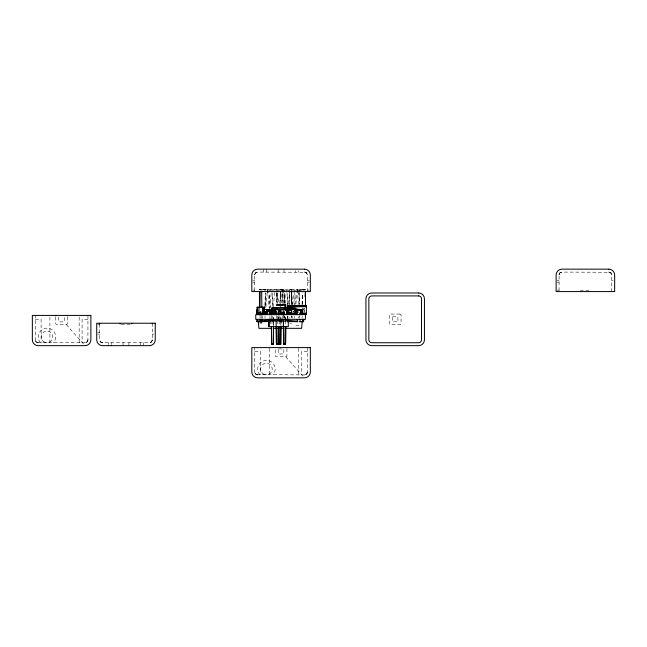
<?xml version="1.0" encoding="UTF-8"?>
<svg xmlns="http://www.w3.org/2000/svg" width="647" height="647" viewBox="0 0 647 647"><rect width="100%" height="100%" fill="white"/><g stroke="black" fill="none" stroke-linecap="round" stroke-linejoin="round"><path stroke-width="0.49" stroke-dasharray="3.23 2.43" d="M267.777 314.272L267.777 312.986L268.934 313.237M265.407 306.298L265.505 293.212M271.384 290.64L267.47 289.799L259.455 289.799L282.335 289.799L282.238 303.443L282.359 292.8M289.791 289.832L291.522 289.832L289.791 289.832L289.638 306.354L289.791 292.8M302.594 304.252L302.691 293.14M280.305 306.46L280.394 299.601M284.179 317.79L284.203 315.946L284.162 317.774M291.611 317.79L291.635 315.946L291.595 317.774M261.768 318.162L261.8 316.157M304.033 312.194L304.106 308.304M297.725 313.399L297.838 311.344A6.551 6.551 0 0 0 297.709 313.205M297.701 313.011L297.725 312.08M264.825 305.376L265.448 292.84M302.044 304.389L302.618 292.8M272.209 306.363L272.791 295.493L271.95 292.581M279.803 303.394L280.014 299.448M287.074 306.363L287.656 295.493L286.815 292.581M294.506 306.363L295.089 295.493L294.547 292.581M287.85 318.154L287.964 316.262M304.017 313.172L304.325 308.304L302.966 309.452L304.672 308.441L303.103 309.509M264.93 318.17L265.076 316.221M271.934 324.001L272.508 316.221M279.367 324.001L279.941 316.221M287.228 318.17L287.373 316.221M294.66 318.17L294.806 316.221M302.092 318.17L302.238 316.221M269.969 308.077L271.23 292.573M285.23 303.233L286.095 292.573M265.909 306.888L267.47 289.799L269.573 295.493L270.22 307.349M273.341 306.888L274.902 289.799L272.266 290.43M281.146 302.869L282.335 289.799L284.09 289.832L276.819 290.107M288.481 303.872L289.767 289.799L287.131 290.43M295.914 303.872L297.199 289.799L305.505 289.799L259.455 289.799L265.529 290.196M293.406 312.436L293.625 310.972M292.776 304.203L293.981 292.573M280.337 324.834L280.887 320.314L282.666 320.613M297.757 311.805L297.846 311.344M298.186 310.091L297.709 312.436L297.442 310.099M58.748 317.006L58.691 321.422L59.273 321.955L64.368 321.785L64.498 317.062M292.97 312.436L293.479 310.972M298.291 317.79L299.246 316.254M294.183 290.64L297.199 289.799L299.302 295.493L299.787 304.389M297.199 312.922L298.607 312.525M302.715 290.107L304.454 289.799M288.505 312.8L290.188 312.566M277.094 320.686L280.806 320.297M280.992 320.791L273.56 320.2L283.782 320.491M284.712 320.394L287.494 320.103M289.921 323.419L291.522 323.33M297.96 290.357L305.505 289.799L299.068 290.123M291.684 290.107L297.199 289.799L298.574 304.494M288.4 312.444L290.414 312.444M288.489 313.609L290.487 313.609M252.783 280.677L254.732 280.677M307.406 280.677L309.355 280.677M557.099 280.677L559.057 280.677M611.722 280.677L613.186 280.677M252.783 282.141L254.732 282.141M307.406 282.141L309.355 282.141M557.099 282.141L559.057 282.141M252.783 290.115L254.732 290.115M307.406 290.115L309.355 290.115M557.099 290.115L559.057 290.115M260.151 311.571L261.242 311.571M288.691 312.436L290.632 312.436M287.656 312.922L290.446 312.922M286.936 313.18L291.684 313.18M289.152 313.755L289.589 313.755M35.278 319.327L41.125 319.327L41.125 342.732M87.943 319.327L82.096 319.327L82.096 342.732M283.782 320.791L268.731 320.443M284.373 320.791L288.425 320.791M267.923 321.608L286.71 321.608M67.466 316.917L67.466 323.419A1.173 1.173 0 0 1 66.293 324.592L56.928 324.592A1.173 1.173 0 0 1 55.755 323.419L55.755 316.917M121.304 324.592L130.079 324.592M97.697 324.697L99.654 324.697M295.849 325.409L299.488 325.409M97.697 332.671L99.654 332.671M97.697 334.135L99.654 334.135M152.32 334.135L153.784 334.135M254.732 351.515L260.587 351.515L260.587 374.92M307.406 351.515L301.551 351.515L301.551 374.92M286.92 348.604L286.92 355.607A1.173 1.173 0 0 1 285.756 356.78L276.39 356.78A1.173 1.173 0 0 1 275.218 355.607L275.218 348.604M269.848 321.308L274.854 321.357M275.848 321.365L281.857 321.422M282.852 321.43L285.861 321.462M288.586 313.552L290.576 313.585M269.662 320.483L275.234 320.742M280.515 289.807L289.306 290.341M275.234 320.718L268.731 320.2L271.425 320.791L271.425 315.752M288.797 313.374L290.657 313.569M275.355 320.669L273.56 320.443L273.665 324.867M287.656 312.331L290.188 312.687M283.621 303.516L282.335 289.799L286.249 290.64M275.355 320.588L273.56 320.2L273.705 326.638M289.702 312.825L292.371 313.876M289.33 312.825L291.999 313.876M285.756 356.78L303.314 376.53M66.293 324.592L83.851 344.341M287.923 310.091L289.152 312.436L289.152 314.644M282.335 289.799L284.437 295.493L284.866 303.394M277.223 293.018L278.873 303.645M281.105 320.314L281.655 324.834M260.49 311.482L260.547 312.016M267.47 289.799L269.209 308.417M299.593 316.221L299.739 318.17M292.161 316.221L292.307 318.17M284.729 316.221L285.303 324.001M277.296 316.221L277.87 324.001M269.864 316.221L270.438 324.001M262.431 316.221L262.577 318.17M291.716 291.004L292.46 306.363M276.851 291.004L277.434 303.394M299.108 291.021L299.302 304.405M260.045 316.157L260.086 318.162M287.535 316.294L287.567 318.178M299.1 293.148L299.221 304.26M291.522 292.8L291.651 304.422L291.522 289.832M284.09 292.8L284.203 303.451L284.09 289.832M276.803 293.099L276.908 303.006M291.708 293.14L291.805 304.252M276.843 293.14L276.932 303.241M611.722 291.579L611.714 274.74L611.067 273.163L609.878 272.282L561.976 272.08L560.132 272.735L559.105 274.474L559.057 291.579M307.406 291.579L307.398 274.74L306.751 273.163L305.554 272.282L257.66 272.08L255.816 272.735L254.789 274.474L254.732 291.579M307.406 347.601L307.398 372.26L306.549 374.063L304.478 374.92L256.317 374.597L254.748 372.26L254.732 347.601M302.521 295.493L302.521 304.405M298.631 270.616L298.631 272.08M298.631 348.321L298.631 374.92M295.703 270.616L295.703 272.08M295.089 295.493L295.089 304.405M291.87 295.493L291.87 304.405M290.074 311.741L290.074 314.644M289.702 311.741L289.63 318.219M289.33 311.741L289.33 314.644M287.656 295.493L287.656 304.405M284.437 295.493L284.437 303.419M284.001 269.152L284.001 272.08M283.685 315.744L283.685 318.081M282.197 315.89L282.197 322.246M280.992 319.408L280.992 326.638M280.224 299.367L280.224 306.387M278.857 315.752L278.857 320.791M278.145 269.152L278.145 272.08M277.005 295.493L277.005 303.419M276.253 315.744L276.253 318.081M272.791 295.493L272.791 306.387M269.573 295.493L269.573 308.368M269.37 348.321L269.37 374.92M266.443 269.152L266.443 272.08M265.359 295.493L265.359 306.387M263.515 269.152L263.515 272.08M152.32 323.233L152.312 340.071L151.665 341.648L150.476 342.53L102.574 342.732L100.73 342.077L99.703 340.338L99.654 323.233M143.545 342.732L143.545 345.66M140.617 342.732L140.617 345.66M128.915 342.732L128.915 345.66M123.059 342.732L123.059 345.66M111.357 342.732L111.357 344.196M108.429 342.732L108.429 344.196M87.943 315.412L87.935 340.071L87.086 341.875L85.024 342.732L36.855 342.409L35.286 340.071L35.278 315.412M79.169 317.119L79.169 342.732M49.908 317.119L49.908 342.732M40.438 342.732A8.775 8.775 0 0 1 40.89 330.56A8.775 8.775 0 0 1 53.07 330.56A8.775 8.775 0 0 1 53.523 342.732M259.9 374.92A8.775 8.775 0 0 1 260.353 362.749A8.775 8.775 0 0 1 272.533 362.749A8.775 8.775 0 0 1 272.985 374.92M275.848 290.349A1.173 1.173 0 0 1 276.39 290.22L285.756 290.22A1.173 1.173 0 0 1 286.289 290.349M580.173 290.349A1.173 1.173 0 0 1 580.707 290.22L590.072 290.22A1.173 1.173 0 0 1 590.606 290.349M288.885 311.628L288.869 312.477L288.885 311.628M302.561 308.296L302.537 311.32L302.521 308.368M273.81 320.314L273.738 324.834L273.77 320.314M278.145 349.412L278.364 354.014L283.863 353.925L283.782 349.008L278.728 348.879L278.153 349.356M392.268 317.224L392.478 321.826L397.986 321.745L397.848 316.787L392.794 316.69L392.268 317.224M87.943 339.804L87.086 341.875L85.024 342.732A2.928 2.928 0 0 0 87.943 339.804M152.32 339.804L151.463 341.875L149.392 342.732A2.928 2.928 0 0 0 152.32 339.804M254.789 274.474L254.732 275.007A2.928 2.928 0 0 1 257.66 272.08L255.589 272.937L254.789 274.474M307.406 371.993L306.549 374.063L304.478 374.92A2.928 2.928 0 0 0 307.406 371.993M559.105 274.474L559.057 275.007A2.928 2.928 0 0 1 561.976 272.08L559.914 272.937L559.105 274.474M399.87 314.054L390.505 314.054A1.173 1.173 0 0 0 389.34 315.226L389.34 323.419A1.173 1.173 0 0 0 390.505 324.592L399.87 324.592A1.173 1.173 0 0 0 401.043 323.419L401.043 315.226A1.173 1.173 0 0 0 399.87 314.054M609.328 272.128L608.795 272.08A2.928 2.928 0 0 1 611.722 275.007L610.865 272.937L609.328 272.128M305.012 272.128L304.478 272.08A2.928 2.928 0 0 1 307.406 275.007L306.549 272.937L305.012 272.128M102.574 342.732L100.511 341.875L99.654 339.804A2.928 2.928 0 0 0 102.574 342.732M38.205 342.732L36.135 341.875L35.278 339.804A2.928 2.928 0 0 0 38.205 342.732M257.66 374.92L255.589 374.063L254.732 371.993A2.928 2.928 0 0 0 257.66 374.92M292.387 314.07L289.33 313.706L292.371 314.094M285.731 320.791L285.65 316.189L285.731 320.791M280.903 320.791L280.814 316.189L280.903 320.791M278.299 320.791L278.218 316.189L278.299 320.791M273.471 320.791L273.382 316.189L273.471 320.791M44.053 341.948A5.855 5.855 0 0 0 52.836 336.877A5.855 5.855 0 0 0 44.053 331.814A5.855 5.855 0 0 0 44.053 341.948M263.515 374.136A5.855 5.855 0 0 0 272.29 369.065A5.855 5.855 0 0 0 263.515 364.002A5.855 5.855 0 0 0 263.515 374.136"/><path stroke-width="0.97" d="M273.964 311.482L273.964 314.644L273.964 311.482L272.516 311.482M287.591 313.528L287.591 307.737M266.831 313.884L266.855 314.579L266.879 310.875L267.34 310.835L270.592 310.875L270.632 313.884M295.509 306.783L287.583 306.613L287.713 314.644M295.024 313.229L295.121 314.199L293.269 314.183L295.121 314.199L295.105 310.018L301.276 309.97L287.567 307.446L287.616 309.905L291.603 310.01L291.66 313.156M275.582 314.644L275.582 312.38C276.681 309.711 277.975 316.1 275.573 314.458M276.73 314.644L276.738 311.878M283.014 311.886C282.44 315.679 284.631 317.038 284.17 311.878M273.309 344.131L273.471 326.638L273.309 344.131L271.586 344.131L273.277 344.075M278.137 344.131L278.299 326.638L278.137 344.131L276.415 344.131L278.113 344.075M280.741 344.131L280.903 326.638L280.741 344.131L279.019 344.131L280.709 344.075M283.329 326.638L283.523 319.416L283.451 326.638M285.57 344.131L285.731 326.638L285.57 344.131L283.847 344.131L285.545 344.075M259.989 307.171L260.167 291.74M268.99 319.416L268.731 320.443L268.934 319.416L288.352 319.408L288.279 326.638L268.877 326.638L268.95 322.125M280.402 298.623L280.491 291.765M258.315 314.644L258.323 313.852L260.482 313.787M265.044 311.482L265.052 314.644L265.044 311.482L267.227 311.482M261.671 323.193L261.744 319.173M261.825 315.154L261.865 313.14M302.489 312.59L302.286 310.026L302.254 314.199L306.379 314.199L306.379 305.424L287.567 305.408L287.567 307.495L287.583 305.392L288.182 305.392L287.527 306.007L287.567 305.433L306.379 305.764L287.567 307.446L301.187 310.107L301.106 314.555L301.276 309.97M301.203 310.059L301.114 314.579L301.227 310.01M271.457 314.434C269.864 309.161 275.015 309.072 273.374 314.329L273.277 310.673M278.889 314.434C277.296 309.161 282.448 309.072 280.806 314.329M297.337 319.327L297.28 321.899M300.734 313.884L300.564 314.579M266.831 311.595L266.863 310.875L267.583 310.835M262.261 312.291L264.639 307.171L264.202 314.604L263.766 313.14L264.639 307.171L257.207 307.171L257.652 314.604L259.989 313.14L260.029 315.154M287.794 319.108L287.624 321.955L287.583 319.125M300.734 314.127L300.669 314.62L300.693 311.797M305.077 296.617L305.384 291.748M273.236 313.059L269.427 313.035L273.22 313.019L269.427 313.059L273.22 313.019L272.945 314.644M291.611 313.431L291.514 314.644L291.611 313.431L295.509 313.302L295.509 308.643M264.332 309.816L264.639 307.171L264.057 314.604L263.766 313.14L258.088 313.14L257.652 314.604M270.632 311.595L270.592 310.875L266.879 310.875L266.863 314.563M278.736 309.67L279.172 309.67M264.146 312.752L263.984 314.604L263.927 313.334L262.852 313.14L262.868 307.171L262.367 310.156M264.316 310.892L264.639 307.171M257.967 312.752L257.797 314.604L259.989 313.14M270.276 314.127L270.373 313.148L272.29 313.148M302.254 314.199L302.286 310.026L302.254 314.199L302.553 313.447L306.379 313.884M270.373 313.148L270.244 314.612M256.641 311.943L256.996 309.565L256.98 314.159L258.913 314.159M300.2 314.725L301.187 310.107L296.14 310.042L287.567 307.446L295.105 310.018L295.121 314.199L293.342 313.941M271.716 310.544L271.425 314.741M279.148 310.544L278.857 314.741M278.72 313.059L279.011 314.644M283.653 309.67L283.054 309.67L283.564 309.67M280.45 312.38L280.458 311.878M299.262 314.717L301.187 310.107M295.461 314.547L295.905 313.755M302.198 321.608L303.661 321.608L303.661 319.327L302.198 321.696L301.615 328.336L285.715 328.336M299.868 321.591L301.866 321.608L303.661 319.327M291.021 314.644L291.66 313.884L291.627 310.059L287.616 309.905L287.567 306.824L306.379 306.727M300.701 314.563L300.734 312.08M266.807 309.557L266.645 309.525M287.624 305.805L288.247 305.473M258.735 313.14L258.088 313.14L257.797 314.604L257.207 307.171L257.797 311.15M279.011 313.035L278.72 314.644M294.959 310.358L296.002 309.889L297.022 314.628L296.14 310.042L296.682 314.628M277.474 305.141L282.723 304.834M277.846 305.141L279.367 304.729M278.218 305.141L283.095 304.834M269.856 309.525L269.217 309.525M268.788 309.525L268.942 309.557M287.591 308.142L292.541 307.293M288.505 305.651L290.39 305.392M267.413 309.525L267.777 309.557M268.465 320.128L256.843 321.195L268.845 321.3M283.887 309.67L283.443 309.67M279.771 309.67L280.353 309.67M302.343 313.973L306.379 313.795M283.006 314.127L284.162 314.078M297.531 309.371L299.545 309.306M265.068 313.852L267.219 313.787M272.524 313.827L273.964 313.787M282.529 313.059L280.62 313.043L282.513 313.019L282.229 314.499M271.578 310.673L273.309 310.633M279.011 310.673L280.741 310.633L280.782 314.353M278.412 304.794L276.261 304.818L276.714 305.352M286.847 310.099L287.389 310.091M282.351 304.834L285.699 304.826L285.764 307.891L276.22 307.891M289.096 305.392L287.567 305.433M284.567 307.972L287.818 307.956L271.877 307.956L271.837 309.776L271.877 307.956L277.045 307.972M300.499 313.585L302.505 313.585M275.573 311.886L275.582 313.973L276.73 313.973M264.178 309.525L264.599 309.525M264.696 309.573L275.282 309.565M285.392 310.091L287.923 310.091M275.582 312.38L276.73 312.38M280.62 313.18L282.229 313.035M302.343 313.197L306.379 313.197M271.716 314.094L270.22 314.094L272.387 314.127M276.73 314.078L275.582 313.973M261.809 314.159L265.658 314.159M273.366 314.159L275.29 314.159M280.264 314.127L281.68 314.127L281.582 313.148L281.68 314.127M275.177 314.337L274.595 311.563L275.185 309.695L287.276 309.695L275.185 309.695L274.587 311.717L275.185 314.337L279.213 314.337M282.238 314.337L287.276 314.337M271.853 328.336L258.889 328.336L258.307 321.696L256.843 319.327L256.843 321.608L268.828 321.608M288.699 321.608L297.636 321.608M299.626 321.608L303.661 321.608M273.794 328.336L279.205 328.336M280.749 328.336L283.976 328.336M266.871 310.875L270.583 310.875L270.6 313.641M264.987 312.008L266.515 312.008M282.893 312.024L284.284 312.032M283.022 312.372L284.162 312.38M283.014 314.458L284.17 314.466M287.858 321.478L296.86 321.559M291.66 313.884L295.024 313.924M277.668 304.794L280.96 304.834M300.556 310.762L302.57 310.827M269.427 313.059L272.945 313.035M269.872 310.835L270.6 310.875M256.843 321.608L258.307 321.608M284.623 304.777L285.699 304.826M283.022 313.876L284.162 313.973M288.044 320.33L297.919 321.244M299.893 321.422L301.866 321.608M270.43 310.892L270.575 313.674M280.216 304.834L284.955 304.826L285.02 307.891M260.199 312.849L260.563 313.14L258.428 313.399L260.474 313.14M281.712 314.612L281.736 314.094L280.612 314.094L280.636 314.644M288.222 319.408L288.425 320.791L288.352 319.408M296.156 310.034L296.625 313.738M299.998 319.343L300.143 321.858M271.319 314.094L271.344 314.644M271.764 313.714L271.789 311.482L271.805 313.852M285.327 304.826L285.392 307.891M260.11 319.173L260.183 323.193M287.446 310.625L287.511 314.402M283.879 344.075L283.685 326.638L283.847 344.131M279.051 344.075L278.857 326.638L279.019 344.131M276.447 344.075L276.253 326.638L276.415 344.131M271.619 344.075L271.425 326.638L271.586 344.131M261.687 291.74L261.865 307.171M286.734 312.275L286.734 314.644L286.734 311.644L286.734 312.097M268.934 319.416L268.99 326.638M258.97 307.171L258.986 313.14M305.505 291.773L305.505 305.724M295.905 312.436L295.905 314.628M282.529 313.035L282.529 314.644M276.164 319.416L276.164 326.638M273.236 313.035L273.236 314.644M269.427 313.035L269.427 314.644M266.887 311.037L266.887 314.434M259.455 291.773L259.455 307.713M152.32 323.241L152.32 323.775M111.357 345.11L111.357 345.66M108.429 345.11L108.429 345.66M99.654 323.241L99.654 323.775M67.466 315.412L67.466 315.914M55.755 315.412L55.755 315.914M131.842 323.419A1.173 1.173 0 0 1 131.753 323.848M120.213 323.848A1.173 1.173 0 0 1 120.132 323.419M257.069 312.744L257.069 313.326L257.069 312.744M304.478 269.152L257.66 269.152A5.855 5.855 0 0 0 251.812 275.007L251.812 291.579L310.334 291.579L310.334 275.007A5.855 5.855 0 0 0 304.478 269.152M608.795 269.152L561.976 269.152A5.855 5.855 0 0 0 556.129 275.007L556.129 291.579L614.65 291.579L614.65 275.007A5.855 5.855 0 0 0 608.795 269.152M418.601 292.986L371.782 292.986A5.855 5.855 0 0 0 365.927 298.841L365.927 339.804A5.855 5.855 0 0 0 371.782 345.66L418.601 345.66A5.855 5.855 0 0 0 424.448 339.804L424.448 298.841A5.855 5.855 0 0 0 418.601 292.986M418.601 295.914L371.782 295.914A2.928 2.928 0 0 0 368.855 298.841L368.855 339.804A2.928 2.928 0 0 0 371.782 342.732L418.601 342.732A2.928 2.928 0 0 0 421.529 339.804L421.529 298.841A2.928 2.928 0 0 0 418.601 295.914M305.433 314.644L255.759 314.644L255.759 319.327L305.433 319.327L305.433 314.644M90.871 315.412L32.35 315.412L32.35 339.804A5.855 5.855 0 0 0 38.205 345.66L85.024 345.66A5.855 5.855 0 0 0 90.871 339.804L90.871 315.412M155.248 323.233L96.726 323.233L96.726 339.804A5.855 5.855 0 0 0 102.574 345.66L149.392 345.66A5.855 5.855 0 0 0 155.248 339.804L155.248 323.233M310.334 347.601L251.812 347.601L251.812 371.993A5.855 5.855 0 0 0 257.66 377.848L304.478 377.848A5.855 5.855 0 0 0 310.334 371.993L310.334 347.601"/></g></svg>
